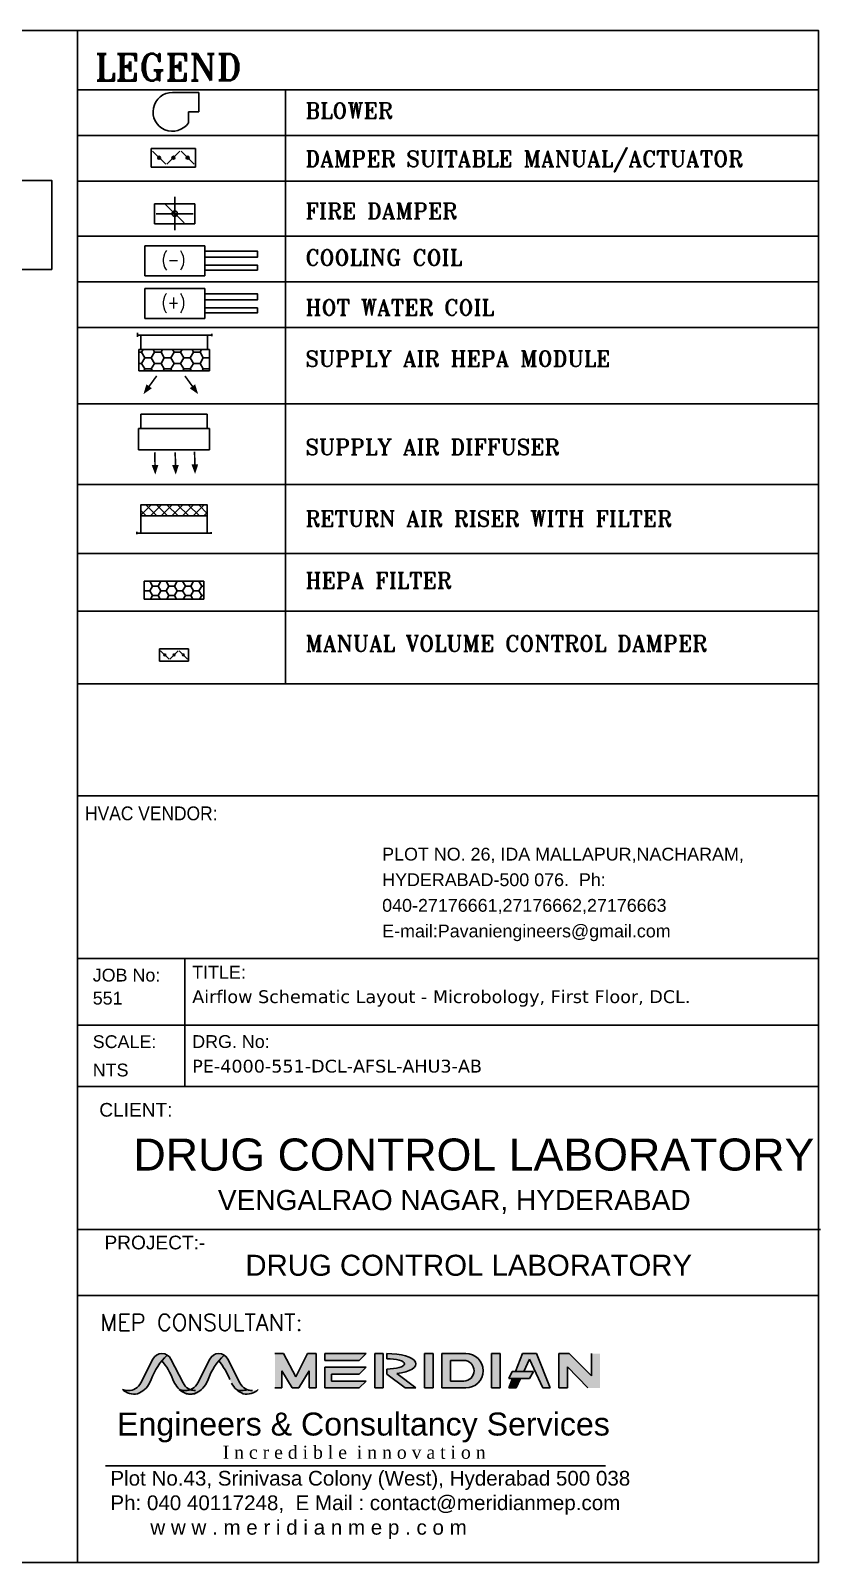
# Model space of a CAD drawing. Header units: inches. Extents: x 571878 to 593737, y 7688 to 75400.
# Drawn here: x 586295 to 593737, y 24116 to 38544 of the extents above; entities that cross this region are included whole.
import ezdxf
from ezdxf.enums import TextEntityAlignment as Align

# ---------------------------------------------------------------- set-up
doc = ezdxf.new("R2010")
doc.units = ezdxf.units.IN
doc.header["$MEASUREMENT"] = 0
doc.linetypes.add('Hidden 2mm', pattern=[3, 2, -0.9999999999999999])
for name, color, linetype in [('5u filter', 7, 'Continuous'), ('A-TEXT', 6, 'Continuous'), ('AHU-N Ducting', 30, 'Continuous'), ('AHU_DIM', 3, 'Continuous'), ('Knexir sheet', 30, 'Continuous'), ('TEXT', 2, 'Continuous'), ('TITLE BLOCK', 7, 'Continuous'), ('TITLE BOX', 4, 'Continuous')]:
    doc.layers.add(name, color=color, linetype=linetype)
doc.layers.add('FURNITURE WALL', color=8, linetype='Continuous', lineweight=5)
doc.styles.add('ARIAL', font='arial.ttf')
doc.styles.add('B', font='arial.ttf')
doc.styles.add('ETNA-A1$0$HELVETICA', font='arial.ttf')
doc.styles.add('ROMANC', font='romanc__.ttf')
doc.styles.add('ROMANS', font='romans.shx')
doc.styles.add('STYLE1', font='romant.shx')
doc.styles.add('WATSON', font='swissbo.ttf')

# ---------------------------------------------------------------- blocks, each defined once
blk = doc.blocks.new('A$C1025324F')
at = {"layer": 'TEXT', "color": 5}
for p, q in [((144.8467767398106, 288.8867226745497), (341.507638469644, 288.8867226745497)), ((341.507638469644, 143.6345461800301), (341.507638469644, 288.8867226745497)), ((264.8376970599638, 143.6345461800301), (341.507638469644, 143.6345461800301)), ((264.8376970599638, 143.6345461800301), (264.8376970599638, 61.77873504157469))]:
    blk.add_line(p, q, dxfattribs=at)
blk.add_arc((144.8467767398106, 143.6345461800301), 145.252176494573, 90, 325.6988415807567, dxfattribs=at)
blk = doc.blocks.new('FIRE DAMPER')
at = {"layer": 'TEXT', "color": 5}
for p, q in [((0, 53.39901452484264), (53.01616286448552, 53.39901452484264)), ((0, -53.399014524839), (0, 53.39901452484264)), ((26.50808143233735, -49.15200000000004), (26.50808143233735, 49.15200000000186)), ((53.01616286448552, -53.399014524839), (53.01616286448552, 53.39901452484264)), ((-17.24185037784627, 0), (70.93731105231562, 0)), ((51.08408143233829, 24.57600000000093), (1.932081432336417, -24.57599999999911)), ((0, -53.399014524839), (53.01616286448552, -53.399014524839))]:
    blk.add_line(p, q, dxfattribs=at)
blk.add_circle((26.50808143233735, 0), 7.198349625615172, dxfattribs=at)
blk = doc.blocks.new('MECS')
at = {"layer": 'AHU-N Ducting'}
for color, points in [(160, [(0.345462358091595, 0.913947654592107, -0.2553419212210911), (0.3469299695275367, 0.9180221909848569, -0.04684726477482096), (0.3558514709097834, 0.9396534548004638, -0.02665404777678198), (0.3709425379042841, 0.9684412151511879, -0.06718534236502045), (0.3986910465664553, 1.007720966242687, -0.0276410954223626), (0.4216461505328652, 1.03240116430959), (0.4251125271081264, 1.036128041808524, 0.1721363590096808), (0.3922114392929643, 1.043173327165846, 0.2473140975326021), (0.3536564142021916, 1.01594545678563), (0.2935211185886146, 0.8974699490096327, -0.01800133279279448), (0.2910557112518291, 0.8930174402103148, -0.031918261243899), (0.2859229091504858, 0.8856027206850285, -0.1070633264032058), (0.2754897990861309, 0.8749494805218774, -0.06872213656596454), (0.2590280355676668, 0.8647893688902286, -0.1100815216467812), (0.2440010256407277, 0.8600728792949894, -0.04816773781381346), (0.2304726332874907, 0.8587665844081585, -0.2553419212174624), (0.230326516268633, 0.8587664334278315, -0.1055217205861292), (0.2156404178539333, 0.8603084642822978, -0.0528738409996799), (0.2014614582010381, 0.8649268093712408, 0.05054860804396056), (0.2143328553537459, 0.8544822695261018, 0.1587901785350539), (0.2634654078109406, 0.8411103645419189, 0.0255725340472573), (0.2718248216987149, 0.8419521516896111, 0.05690113489082405), (0.2912490536865562, 0.8496472221171416, 0.07612807459236401), (0.3195264551571881, 0.8715458329174908, 0.05635508372328416), (0.3374210115983942, 0.8960280130294223)]), (150, [(0.4216461505328652, 1.03240116430959), (0.398691046566455, 1.007720966242687, -0.08871706839118837), (0.452760186799992, 0.9139476545919933), (0.4622022862240557, 0.8960280130289675, 0.09080474006813098), (0.4871791398455798, 0.8636875919039539, 0.09462166198595555), (0.513242155853959, 0.8587665844081585, 0.0976262071875266), (0.5400758078509398, 0.8640563357137125, -0.1798615287096794), (0.5038609745450913, 0.8974699490096327), (0.443725678926171, 1.01594545679643, 0.1368225701357778), (0.4253977472699264, 1.035951648165791, 0.004232813224465166)]), (160, [(0.6290921807286622, 0.9139476545919933, -0.255341921221076), (0.6305597921625576, 0.9180221909848569, -0.04684726481617943), (0.6394812935445771, 0.9396534548004638, -0.02665404768152799), (0.6545723605390776, 0.9684412151511879, -0.06718534234560226), (0.6823208692015896, 1.007720966242687, -0.02764109536567274), (0.7052759731673177, 1.03240116430959), (0.7087423497429199, 1.036128041808524, 0.1721363590409409), (0.6758412619276442, 1.043173327165846, 0.2473140974765825), (0.6372862368373262, 1.01594545678563), (0.5771509412232945, 0.8974699490096327, -0.01800133322274554), (0.5746855338869636, 0.8930174402103148, -0.03191826041983058), (0.5695527317849383, 0.8856027206850285, -0.1070633264490643), (0.5591196217209244, 0.8749494805218774, -0.06872213649300024), (0.5426578582028014, 0.8647893688902286, -0.110081521629642), (0.5276308482757486, 0.8600728792949894, -0.04816773779810114), (0.5141024559226253, 0.8587665844081585, -0.2553419212204389), (0.5139563389037676, 0.8587664334278315, -0.1055217205829201), (0.4992702404886128, 0.8603084642822978, -0.05287384108003613), (0.485091280836173, 0.8649268093712408, 0.05054860803609568), (0.4979626779881984, 0.8544822695261018, 0.1587901785338168), (0.5470952304457342, 0.8411103645419189, 0.0255725340486227), (0.5554546443330537, 0.8419521516896111, 0.05690113471568571), (0.5748788763216908, 0.8496472221171416, 0.07612807450989356), (0.6031562777923227, 0.8715458329174908, 0.05635508364209043), (0.6210508342323919, 0.8960280130294223)]), (150, [(0.7052759731673177, 1.03240116430959), (0.6823208692015896, 1.007720966242687, -0.08282162458353841), (0.7370824588148253, 0.9139773089623304), (0.7458321088591902, 0.8960280130289675, 0.09080474013752964), (0.7708089624803733, 0.8636875919039539, 0.09462166197701735), (0.7968719784890936, 0.8587665844081585, 0.09762620721911174), (0.8237056304853922, 0.8640563357137125, -0.1798615287170682), (0.7874907971795437, 0.8974699490096327), (0.7273555015609645, 1.01594545679643, 0.1368225702392432), (0.709027569900856, 1.035951648167267, 0.004232813225429039)]), (1, [(0.9966707892618842, 0.9577343455131313), (1.048184612289901, 0.8718779738003377), (1.082538771334043, 0.8718779738003377), (1.134052594361719, 0.9577343455131313), (1.134052594361719, 0.8718779738003377), (1.168395143046951, 0.8718779738003377), (1.168395143046951, 1.043590717226039), (1.125466957190838, 1.043590717226039), (1.066891197055725, 0.9277166722202992), (1.005256426433448, 1.043590717226039), (0.9623282405769942, 1.043590717226039), (0.9623282405769942, 0.8718779738003377), (0.9966707892618842, 0.8718779738003377)]), (251, [(1.211323328903404, 1.043590717226039), (1.211323328903404, 1.009248168540807), (1.383036072329105, 1.009248168540807), (1.41737862101445, 1.043590717226039)]), (251, [(1.460306806870221, 0.8718779738003377), (1.503234992727357, 0.8718779738003377), (1.503234992727357, 1.043590717226039), (1.460306806870221, 1.043590717226039)]), (251, [(1.752218470694402, 1.043590717226039), (1.709290284837607, 1.043590717226039), (1.709290284837607, 0.8718779738003377), (1.752218470694402, 0.8718779738003377)]), (251, [(2.087058320374467, 1.043590717226039), (2.044130134518355, 1.043590717226039), (2.044130134518355, 0.8718779738003377), (2.087058320374467, 0.8718779738003377)]), (251, [(2.233014152286387, 1.016396981077605), (2.299053741428679, 0.8718779738003377), (2.336041798341967, 0.8718779738003377), (2.267356700971391, 1.043590717226039), (2.198671603601042, 1.043590717226039), (2.162648417983519, 0.9535327531824578), (2.204287634853358, 0.9535327531824578)]), (251, [(2.421898170054419, 0.9768235581556155), (2.524925816109999, 0.8718779738003377), (2.585025276309011, 0.8718779738003377), (2.585025276309011, 1.043590717226039), (2.542097090452216, 1.043590717226039), (2.542097090452216, 0.9328495085093209), (2.430483807225528, 1.043590717226039), (2.378969984197965, 1.043590717226039), (2.378969984197965, 0.8718779738003377), (2.421898170054419, 0.8718779738003377)]), (251, [(1.211323328903404, 0.97490561985569), (1.211323328903404, 0.8718779738003377), (1.383036072329105, 0.8718779738003377), (1.41737862101445, 0.9062205224854551), (1.245665877588749, 0.9062205224854551), (1.245665877588749, 0.9405630711705726), (1.383036072329105, 0.9405630711705726), (1.41737862101445, 0.97490561985569)]), (251, [(2.233014152286387, 0.919190204497454), (2.253155032547511, 0.9535327531824578), (2.14715778057348, 0.9535327531824578), (2.129986506231262, 0.919190204497454)]), (251, [(2.188594420182085, 0.919190204497454), (2.148911398509313, 0.919190204497454), (2.129986506231262, 0.8718779738003377), (2.166974563144095, 0.871877973800224)]), (160, [(0.5669094598447373, 0.8587665844081585, -0.097626207229683), (0.5400758078509398, 0.8640563357138262, -0.09762620719819257), (0.513242155853959, 0.8587665844081585, -0.09462166198180577), (0.4871791398455798, 0.8636875919039539, 0.08724935658190458), (0.5205071833091779, 0.8428854289500123, 0.2544598487685645), (0.5959206349325541, 0.8649268093712408, -0.1060441435256515)]), (150, [(0.8505392824795308, 0.8587665844081585, -0.09762620721831333), (0.8237056304853922, 0.8640563357137125, -0.09762620723901277), (0.7968719784890936, 0.8587665844081585, -0.09462166196314374), (0.7708089624800323, 0.8636875919039539, 0.08724935651289985), (0.8041370059431756, 0.8428854289500123, 0.254459848768473), (0.8795504575670066, 0.8649268093712408, -0.1060441435228887)])]:
    blk.add_hatch(color=color, dxfattribs=at).paths.add_polyline_path(points)
h = blk.add_hatch(color=251, dxfattribs=at)
edge = h.paths.add_edge_path()
edge.add_ellipse((1.520406267069575, 0.9920768941982487), major_axis=(-0.1459558319118256, 0), ratio=0.3529411764705883, start_angle=110.1798157566864, end_angle=270)
edge.add_line((1.520406267069575, 1.043590717226039), (1.520406267069575, 1.017833805712144))
edge.add_ellipse((1.520406267069575, 0.9920768941982487), major_axis=(-0.08835335102875315, 0), ratio=0.2915216142222994, start_angle=90, end_angle=270, ccw=False)
edge.add_line((1.520406267069575, 0.9663199826844675), (1.520406267069575, 0.9405630711705726))
edge.add_line((1.520406267069575, 0.9405630711705726), (1.612352675501711, 0.871877973800224))
edge.add_line((1.612352675501711, 0.8718779738003377), (1.666362098981267, 0.8718779738003377))
edge.add_line((1.666362098981608, 0.8718779738003377), (1.5707562948337, 0.943725267458035))
h = blk.add_hatch(color=251, dxfattribs=at)
h.paths.add_polyline_path([(1.795146656550855, 0.8718779738003377), (1.915345576948994, 0.8718779738003377, 1.000000000016552), (1.915345576948994, 1.043590717226039), (1.795146656550855, 1.043590717226039)])
h.paths.add_polyline_path([(1.838074842406968, 1.009248168540807), (1.90498224647115, 1.009248168540807, -0.9999999999691028), (1.90498224647115, 0.9062205224854551), (1.838074842406968, 0.9062205224854551)], flags=16)
at = {"layer": 'AHU-N Ducting', "color": 160}
for p, q in [((0.2935211185886146, 0.897469949009519, -0.005981291747728499), (0.3536564142075349, 1.01594545679643, -0.005981291747728499)), ((0.5771509412232945, 0.897469949009519, -0.005981291747728499), (0.6372862368430106, 1.01594545679643, -0.005981291747728499)), ((0.3374210115983942, 0.8960280130294223, -0.005981291747728499), (0.345462358091936, 0.9139476545919933, -0.005981291747728499)), ((0.6210508342323919, 0.8960280130294223, -0.005981291747728499), (0.6290921807262748, 0.9139476545919933, -0.005981291747728499))]:
    blk.add_line(p, q, dxfattribs=at)
at = {"layer": 'AHU-N Ducting', "color": 150}
for p, q in [((0.5038609745450913, 0.897469949009519, -0.005981291747728499), (0.443725678926171, 1.01594545679643, -0.005981291747728499)), ((0.7874907971795437, 0.897469949009519, -0.005981291747728499), (0.7273555015609645, 1.01594545679643, -0.005981291747728499)), ((0.4622022862240556, 0.8960280130294223, -0.005981291747728499), (0.452760186799992, 0.9139476545919933, -0.005981291747728499))]:
    blk.add_line(p, q, dxfattribs=at)
at = {"layer": 'AHU-N Ducting', "color": 1}
for p, q in [((0.9623282405769942, 1.043590717225925, -0.005981291747728499), (1.005256426433448, 1.043590717225925, -0.005981291747728499)), ((1.005256426433448, 1.043590717225925, -0.005981291747728499), (1.066891197055725, 0.9277166722201855, -0.005981291747728499)), ((1.125466957190838, 1.043590717225925, -0.005981291747728499), (1.066891197055725, 0.9277166722201855, -0.005981291747728499)), ((1.168395143046951, 1.043590717225925, -0.005981291747728499), (1.125466957190838, 1.043590717225925, -0.005981291747728499)), ((1.127751998733743, 1.043590717225925, -0.005981291747728499), (1.162094547418292, 1.043590717225925, -0.005981291747728499)), ((1.168395143046951, 0.8718779738003377, -0.005981291747728499), (1.168395143046951, 1.043590717225925, -0.005981291747728499)), ((0.9966707892618842, 0.9577343455131313, -0.005981291747728499), (1.048184612289901, 0.8718779738003377, -0.005981291747728499)), ((0.9966707892618842, 0.8718779738003377, -0.005981291747728499), (0.9966707892618842, 0.9577343455131313, -0.005981291747728499)), ((0.9966707892618842, 0.8718779738003377, -0.005981291747728499), (0.9966707892618842, 0.9577343455131313, -0.005981291747728499)), ((1.134052594361719, 0.9577343455131313, -0.005981291747728499), (1.082538771334043, 0.8718779738003377, -0.005981291747728499)), ((1.134052594361719, 0.8718779738003377, -0.005981291747728499), (1.134052594361719, 0.9577343455131313, -0.005981291747728499)), ((1.134052594361719, 0.8718779738003377, -0.005981291747728499), (1.134052594361719, 0.9577343455131313, -0.005981291747728499)), ((0.9966707892618842, 0.8718779738003377, -0.005981291747728499), (0.9623282405769942, 0.8718779738003377, -0.005981291747728499)), ((1.048184612289901, 0.8718779738003377, -0.005981291747728499), (1.082538771334043, 0.8718779738003377, -0.005981291747728499)), ((1.134052594361719, 0.8718779738003377, -0.005981291747728499), (1.168395143046951, 0.8718779738003377, -0.005981291747728499))]:
    blk.add_line(p, q, dxfattribs=at)
at = {"layer": 'AHU-N Ducting', "color": 251}
for p, q in [((1.211323328903404, 1.043590717225925, -0.005981291747728499), (1.41737862101445, 1.043590717225925, -0.005981291747728499)), ((1.211323328903404, 1.009248168540807, -0.005981291747728499), (1.211323328903404, 1.043590717225925, -0.005981291747728499)), ((1.211323328903404, 1.009248168540807, -0.005981291747728499), (1.383036072329105, 1.009248168540807, -0.005981291747728499)), ((1.383036072329105, 1.009248168540807, -0.005981291747728499), (1.41737862101445, 1.043590717225925, -0.005981291747728499)), ((1.460306806870221, 1.043590717225925, -0.005981291747728499), (1.503234992727357, 1.043590717225925, -0.005981291747728499)), ((1.460306806870221, 1.043590717225925, -0.005981291747728499), (1.460306806870221, 0.8718779738003377, -0.005981291747728499)), ((1.503234992727357, 1.043590717225925, -0.005981291747728499), (1.503234992727357, 0.8718779738003377, -0.005981291747728499)), ((1.520406267069575, 1.043590717225925, -0.005981291747728499), (1.520406267069575, 1.017833805712144, -0.005981291747728499)), ((1.709290284837607, 1.043590717225925, -0.005981291747728499), (1.752218470694402, 1.043590717225925, -0.005981291747728499)), ((1.709290284837607, 0.8718779738003377, -0.005981291747728499), (1.709290284837607, 1.043590717225925, -0.005981291747728499)), ((1.752218470694402, 1.043590717225925, -0.005981291747728499), (1.752218470694402, 0.8718779738003377, -0.005981291747728499)), ((1.795146656550855, 1.043590717225925, -0.005981291747728499), (1.915345576948994, 1.043590717225925, -0.005981291747728499)), ((1.795146656550855, 1.043590717225925, -0.005981291747728499), (1.795146656550855, 0.8718779738003377, -0.005981291747728499)), ((1.838074842406968, 1.009248168540807, -0.005981291747728499), (1.90498224647115, 1.009248168540807, -0.005981291747728499)), ((1.838074842406968, 1.009248168540807, -0.005981291747728499), (1.838074842406968, 0.9062205224854551, -0.005981291747728499)), ((2.044130134518355, 1.043590717225925, -0.005981291747728499), (2.087058320374467, 1.043590717225925, -0.005981291747728499)), ((2.044130134518355, 0.8718779738003377, -0.005981291747728499), (2.044130134518355, 1.043590717225925, -0.005981291747728499)), ((2.087058320374467, 1.043590717225925, -0.005981291747728499), (2.087058320374467, 0.8718779738003377, -0.005981291747728499)), ((2.162648417983519, 0.9535327531824578, -0.005981291747728499), (2.198671603601042, 1.043590717225925, -0.005981291747728499)), ((2.198671603601042, 1.043590717225925, -0.005981291747728499), (2.267356700971391, 1.043590717225925, -0.005981291747728499)), ((2.204287634853358, 0.9535327531824578, -0.005981291747728499), (2.233014152286387, 1.016396981077492, -0.005981291747728499)), ((2.299053741428679, 0.8718779738003377, -0.005981291747728499), (2.233014152286387, 1.016396981077492, -0.005981291747728499)), ((2.336041798341967, 0.8718779738003377, -0.005981291747728499), (2.267356700971391, 1.043590717225925, -0.005981291747728499)), ((2.378969984197965, 1.043590717225925, -0.005981291747728499), (2.430483807225528, 1.043590717225925, -0.005981291747728499)), ((2.378969984197965, 0.8718779738003377, -0.005981291747728499), (2.378969984197965, 1.043590717225925, -0.005981291747728499)), ((2.430483807225528, 1.043590717225925, -0.005981291747728499), (2.542097090452216, 0.9328495085092072, -0.005981291747728499)), ((2.542097090452216, 0.9328495085092072, -0.005981291747728499), (2.542097090452216, 1.043590717225925, -0.005981291747728499)), ((1.211323328903404, 0.97490561985569, -0.005981291747728499), (1.41737862101445, 0.97490561985569, -0.005981291747728499)), ((1.211323328903404, 0.8718779738003377, -0.005981291747728499), (1.211323328903404, 0.97490561985569, -0.005981291747728499)), ((1.245665877588749, 0.9405630711705726, -0.005981291747728499), (1.383036072329105, 0.9405630711705726, -0.005981291747728499)), ((1.245665877588749, 0.9062205224854551, -0.005981291747728499), (1.245665877588749, 0.9405630711705726, -0.005981291747728499)), ((1.383036072329105, 0.9405630711705726, -0.005981291747728499), (1.41737862101445, 0.97490561985569, -0.005981291747728499)), ((1.520406267069575, 0.9405630711705726, -0.005981291747728499), (1.520406267069575, 0.9663199826844675, -0.005981291747728499)), ((1.520406267069575, 0.9405630711705726, -0.005981291747728499), (1.612352675501711, 0.8718779738003377, -0.005981291747728499)), ((1.5707562948337, 0.9437252674579213, -0.005981291747728499), (1.666362098981608, 0.8718779738003377, -0.005981291747728499)), ((2.129986506231262, 0.9191902044973403, -0.005981291747728499), (2.14715778057348, 0.9535327531824578, -0.005981291747728499)), ((2.233014152286387, 0.9191902044973403, -0.005981291747728499), (2.129986506231262, 0.9191902044973403, -0.005981291747728499)), ((2.129986506231262, 0.8718779738003377, -0.005981291747728499), (2.148911398509313, 0.9191902044973403, -0.005981291747728499)), ((2.253155032547511, 0.9535327531824578, -0.005981291747728499), (2.14715778057348, 0.9535327531824578, -0.005981291747728499)), ((2.166974563144095, 0.8718779738003377, -0.005981291747728499), (2.188594420182085, 0.9191902044973403, -0.005981291747728499)), ((2.253155032547511, 0.9535327531824578, -0.005981291747728499), (2.233014152286387, 0.9191902044973403, -0.005981291747728499)), ((2.524925816109999, 0.8718779738003377, -0.005981291747728499), (2.421898170054419, 0.9768235581556155, -0.005981291747728499)), ((2.421898170054419, 0.8718779738003377, -0.005981291747728499), (2.421898170054419, 0.9768235581556155, -0.005981291747728499)), ((1.211323328903404, 0.8718779738003377, -0.005981291747728499), (1.383036072329105, 0.8718779738003377, -0.005981291747728499)), ((1.245665877588749, 0.9062205224854551, -0.005981291747728499), (1.41737862101445, 0.9062205224854551, -0.005981291747728499)), ((1.383036072329105, 0.8718779738003377, -0.005981291747728499), (1.41737862101445, 0.9062205224854551, -0.005981291747728499)), ((1.460306806870221, 0.8718779738003377, -0.005981291747728499), (1.503234992727357, 0.8718779738003377, -0.005981291747728499)), ((1.612352675501711, 0.8718779738003377, -0.005981291747728499), (1.666362098981608, 0.8718779738003377, -0.005981291747728499)), ((1.709290284837607, 0.8718779738003377, -0.005981291747728499), (1.752218470694402, 0.8718779738003377, -0.005981291747728499)), ((1.795146656550855, 0.8718779738003377, -0.005981291747728499), (1.915345576948994, 0.8718779738003377, -0.005981291747728499)), ((1.838074842406968, 0.9062205224854551, -0.005981291747728499), (1.90498224647115, 0.9062205224854551, -0.005981291747728499)), ((2.044130134518355, 0.8718779738003377, -0.005981291747728499), (2.087058320374467, 0.8718779738003377, -0.005981291747728499)), ((2.166974563144095, 0.8718779738003377, -0.005981291747728499), (2.129986506231262, 0.8718779738003377, -0.005981291747728499)), ((2.299053741428679, 0.8718779738003377, -0.005981291747728499), (2.336041798341967, 0.8718779738003377, -0.005981291747728499)), ((2.378969984197965, 0.8718779738003377, -0.005981291747728499), (2.421898170054419, 0.8718779738003377, -0.005981291747728499))]:
    blk.add_line(p, q, dxfattribs=at)
at = {"layer": 'AHU-N Ducting', "color": 251, "ltscale": 0.85}
blk.add_line((0.1165964656020151, 0.4833313661174543, -0.006142948281450891), (2.611860146540153, 0.4833313661174543, -0.006142948281450891), dxfattribs=at)
at = {"layer": 'AHU-N Ducting', "color": 160}
for centre, radius, start, end in [((0.633218202999501, 0.8126021605395408, -0.005981291747728499), 0.3050808670553863, 132.9373247437187, 160.5981108453346), ((0.398691046566455, 0.993086969159549, -0.005981291747728499), 0.05050374806637566, 90, 153.0887549731677), ((0.398691046566455, 0.993086969159549, -0.005981291747728499), 0.05050374806637566, 26.91124502665897, 90), ((0.9168480256339535, 0.8126021605395408, -0.005981291747728499), 0.3050808670553863, 132.9373247436885, 160.5981108453417), ((0.6823208692015896, 0.993086969159549, -0.005981291747728499), 0.05050374806637566, 90, 153.0887549740912), ((0.6823208692015896, 0.993086969159549, -0.005981291747728499), 0.05050374806637566, 26.91124502677396, 90), ((0.2594210895556444, 0.9232003957970392, -0.005981291747728499), 0.0821895963101163, 225.1547600332335, 282.2607170516237), ((0.230326516268633, 0.9294716807206669, -0.005981291747728499), 0.07070524729292592, 245.9053689520779, 270.1184055559716), ((0.2304726332863538, 0.9294718317009938, -0.005981291747728499), 0.07070524729292592, 270, 333.0887549734891), ((0.2338908136322289, 0.9529196304339393, -0.005981291747728499), 0.1181319517389973, 291.3377566141106, 331.210451532663), ((0.5629949087342538, 0.9480560785989383, -0.005981291747728499), 0.1134287104721068, 207.3022954123795, 248.001861773669), ((0.5430509121903242, 0.9232003957970392, -0.005981291747728499), 0.0821895963101163, 225.1547600329531, 282.2607170509705), ((0.5139563389037676, 0.9294716807206669, -0.005981291747728499), 0.07070524729292592, 245.9053689516663, 270.1184055552346), ((0.5141024559208063, 0.9294718317009938, -0.005981291747728499), 0.07070524729292592, 270, 333.0887549734891), ((0.5379610035787437, 0.9232003957970392, -0.005981291747728499), 0.0821895963101163, 257.8079966377896, 314.8452399662061), ((0.5667633428298586, 0.9294716807206669, -0.005981291747728499), 0.07070524729292592, 245.9053689520779, 270.1184055559716), ((0.5175206362670224, 0.9529196304339393, -0.005981291747728499), 0.1181319517389973, 291.3377566141106, 331.2104515326365)]:
    blk.add_arc(centre, radius, start, end, dxfattribs=at)
at = {"layer": 'AHU-N Ducting', "color": 150}
for centre, radius, start, end in [((0.1635572143097761, 0.8096695508158973, -0.005981291747728499), 0.3074284993693646, 19.82781570482791, 40.10717689340407), ((0.4286273219703389, 0.7966558661214549, -0.005981291747728499), 0.3300134730521057, 20.82439840783159, 39.75939779118104), ((0.5130960388361245, 0.9294716807206669, -0.005981291747728499), 0.07070524729292592, 248.4970917656522, 270.1184055559716), ((0.5669094598476931, 0.9294718317009938, -0.005981291747728499), 0.07070524729292592, 206.9112450267168, 270), ((0.5669094598476931, 0.9294718317009938, -0.005981291747728499), 0.07070524729292592, 206.9112450267168, 270), ((0.513242155853959, 0.9294718317009938, -0.005981291747728499), 0.07070524729292592, 270, 292.3036001438938), ((0.8466247313685926, 0.9480560785989383, -0.005981291747728499), 0.1134287104721068, 207.3022954123795, 248.001861773669), ((0.7967258614712591, 0.9294716807206669, -0.005981291747728499), 0.07070524729292592, 248.4970917649847, 270.1184055553267), ((0.850539282482373, 0.9294718317009938, -0.005981291747728499), 0.07070524729292592, 206.9112450265108, 270), ((0.850539282482373, 0.9294718317009938, -0.005981291747728499), 0.07070524729292592, 206.9112450265108, 270), ((0.7968719784879568, 0.9294718317009938, -0.005981291747728499), 0.07070524729292592, 270, 292.3036001446805), ((0.8215908262128551, 0.9232003957970392, -0.005981291747728499), 0.0821895963101163, 257.739282949107, 314.8452399670468), ((0.8503931654646522, 0.9294716807206669, -0.005981291747728499), 0.07070524729292592, 245.9053689520779, 270.1184055558795)]:
    blk.add_arc(centre, radius, start, end, dxfattribs=at)
at = {"layer": 'AHU-N Ducting', "color": 251}
for centre, radius in [((1.90498224647115, 0.9577343455131313, -0.005981291747728499), 0.05151382302770316), ((1.915345576948994, 0.9577343455131313, -0.005981291747728499), 0.08585637171283861)]:
    blk.add_arc(centre, radius, 270, 90, dxfattribs=at)
for major_axis, ratio, start_param in [((-0.1459558319118256, 0), 0.3529411764705883, 1.923000554194905), ((-0.08835335102875315, 0), 0.2915216142222994, 1.570796326794897)]:
    blk.add_ellipse((1.520406267069575, 0.9920768941982487, -0.005981291747728499), major_axis=major_axis, ratio=ratio, start_param=start_param, end_param=4.71238898038469, dxfattribs=at)
at = {"layer": 'AHU-N Ducting', "color": 251, "attachment_point": 1, "style": 'ARIAL'}
for s, insert, char_height, width in [('{\\C1;Engineers & Consultancy Services \\P}', (0.1749155116136762, 0.7493232539108021, -0.01458950216844587), 0.11475, 24.25437425909253), ('{\\C252;Plot No.43, Srinivasa Colony (West), Hyderabad 500 038\\PPh: 040 40117248,  E Mail : contact@meridianmep.com\\P       w w w . m e r i d i a n m e p . c o m \\P}', (0.14136276644183, 0.4583226879356062, -0.006142948281450891), 0.07344, 2.63264250269352)]:
    blk.add_mtext(s, dxfattribs=dict(at, insert=insert, char_height=char_height, width=width))
at = {"layer": 'AHU-N Ducting', "color": 251, "ltscale": 0.85, "insert": (1.357806856626894, 0.5507002547054753, -0.005528653453305802), "char_height": 0.0651762882177883, "attachment_point": 5, "line_spacing_factor": 0.6, "style": 'ARIAL'}
blk.add_mtext('{\\FBatang|c0;\\C5;I n c r e d i b l e  i n n o v a t i o n\\P}', dxfattribs=at)
at = {"layer": 'TEXT', "color": 7, "linetype": 'Continuous', "style": 'ROMANS'}
blk.add_text('MEP CONSULTANT:', height=0.08232005004302309, dxfattribs=at).set_placement((0.0915894716308685, 1.157683745983263, 0.08685369350179188))
blk = doc.blocks.new('G$CD6BBFA89')
at = {"layer": 'FURNITURE WALL', "linetype": 'Hidden 2mm', "xscale": 4662.089811597596, "yscale": 4662.089811597596, "zscale": 4662.089811597596}
blk.add_blockref('MECS', (-500.0999552248977, -545.8787550327834), dxfattribs=at)

msp = doc.modelspace()

# ---------------------------------------------------------------- hatches: boundary and pattern name
at = {"lineweight": -2}
h = msp.add_hatch(dxfattribs=at)
h.set_pattern_fill('HONEY', color=3, scale=490.0552696448643, style=0)
h.set_pattern_definition([(0, (520294.6398058876, 5648.522189540119), (91.88536305841207, 53.05003886453764), [61.25690870560806, -122.5138174112161]), (119.9999999999999, (520294.6398058876, 5648.522189540119), (-91.88536285764744, 53.05003921227217), [61.25690870560687, -122.5138174112137]), (59.99999999999999, (520294.6398058876, 5648.522189540119), (2.007646387e-07, 106.1000780768097), [-122.513817411216, 61.25690870560801])])
h.paths.add_polyline_path([(587313.5784454097, 35540.44636789805), (587313.5784454097, 35339.00583288577), (587646.9979283531, 35339.00583288577), (587980.4174112972, 35339.00583288577), (587980.4174112972, 35540.44636789805), (587646.9979283531, 35540.44636789805)])
h = msp.add_hatch(dxfattribs=at)
h.set_pattern_fill('ANSI37', color=1, scale=567.0639548747713, angle=90, style=0)
h.set_pattern_definition([(135, (609558.5675791063, -152301.6933649365), (-50.12184598230164, -50.12184598230167), []), (225, (609558.5675791063, -152301.6933649365), (50.12184598230164, -50.12184598230167), [])])
h.paths.add_polyline_path([(587960.3708775297, 33971.90302624271), (587960.3708775297, 34076.37356821258), (587333.6249791771, 34076.37356821258), (587333.6249791771, 33971.90302624271)])
h = msp.add_hatch(dxfattribs=at)
h.set_pattern_fill('HONEY', color=3, scale=411.5303992800002, style=0)
h.set_pattern_definition([(0, (433352.1261412548, 121029.8696844568), (77.16194986500004, 44.54947233107774), [51.44129991000003, -102.8825998200001]), (120, (433352.1261412548, 121029.8696844568), (-77.16194969640527, 44.54947262309241), [51.44129990999987, -102.8825998199997]), (59.99999999999999, (433352.1261412548, 121029.8696844568), (1.685947623902358e-07, 89.09894495417015), [-102.8825998200001, 51.44129991000003])])
h.paths.add_polyline_path([(587926.7652667378, 33188.26497926778), (587926.7652667378, 33357.42733490336), (587366.7784185482, 33357.42733490336), (587366.7784185482, 33188.26497926778)])
h.paths.add_polyline_path([(587562.1261412548, 33200.86968445685), (587562.1261412548, 33342.36968445685)], flags=16)
h.paths.add_polyline_path([(587555.5759574145, 33223.47084170938), (587555.5759574145, 33223.47084170938), (587557.8684013394, 33318.37994475118), (587555.5759574145, 33318.37994475118)], flags=24)

# ---------------------------------------------------------------- linework, layer by layer
at = {"color": 7, "lineweight": -2}
for p, q in [((586735.9116180786, 24115.65938073657), (586735.706496753, 38543.74715555488)), ((586735.706496753, 38543.74715555488), (593718.3683424486, 38543.74715555488)), ((586735.7105332885, 37985.79438367413), (593718.3683424486, 37985.79438367413)), ((586735.7105332885, 37985.7929675738), (593718.3683424486, 37985.7929675738)), ((586735.7141574677, 37985.7929675738), (593718.3683424486, 37985.7929675738)), ((586735.7194199514, 37555.7419821145), (593718.3683424486, 37555.7419821145)), ((586735.7246824352, 37125.69099665509), (593718.3736049325, 37125.69099665509)), ((586735.7299449189, 37125.69099665509), (593718.3788674161, 37125.69099665509)), ((586735.7352074026, 36608.65281136613), (593718.3841298999, 36608.65281136613)), ((587370.0546302602, 36233.88931513115), (587937.1185851359, 36233.88931513115)), ((586735.7404698865, 36178.60182590672), (593718.3893923836, 36178.60182590672)), ((587370.0546302602, 35831.46259656025), (587937.1185851359, 35831.46259656025)), ((586735.7457323701, 35748.55084044731), (593718.3946548675, 35748.55084044731)), ((586735.752059306, 35748.55084044731), (593718.4009818032, 35748.55084044731)), ((586735.7404698865, 35027.15586404389), (593718.3893923836, 35027.15586404389)), ((586735.7783717248, 34267.49695692048), (593718.4272942219, 34267.49695692048)), ((586735.7836342084, 33620.12880195325), (593718.4325567057, 33620.12880195325)), ((586735.8008228911, 33075.02853527147), (593718.4497453882, 33075.02853527147))]:
    msp.add_line(p, q, dxfattribs=at)
for p, q in [((588696.4173496425, 32391.45269875106), (588696.4173496426, 37985.79438367413)), ((586735.8215498886, 28598.15000215833), (593720.4375707303, 28598.15000215833)), ((586735.8390242235, 27250.87324780127), (593736.9831102822, 27250.87324780127))]:
    msp.add_line(p, q)
at = {"lineweight": -2}
for p, q in [((587370.0546302602, 36233.88931513115), (587370.0546302602, 36517.42129256891)), ((587370.0546302602, 36517.42129256891), (587937.1185851359, 36517.42129256891)), ((587937.1185851359, 36517.42129256891), (587937.1185851359, 36233.88931513115)), ((587370.0546302602, 35831.46259656025), (587370.0546302602, 36114.994573998)), ((587370.0546302602, 36114.994573998), (587937.1185851359, 36114.994573998)), ((587937.1185851359, 36114.994573998), (587937.1185851359, 35831.46259656025))]:
    msp.add_line(p, q, dxfattribs=at)
at = {"color": 3, "lineweight": -2}
for p, q in [((587303.7545115233, 35695.76919793044), (587303.7545115233, 35659.79150590257)), ((587303.7545115233, 35676.16791300164), (588003.418703873, 35676.16791300164)), ((587334.2342594648, 35540.44636789805), (587334.2342594648, 35676.16791300164)), ((587960.5279863967, 35540.44636789805), (587960.5279863967, 35676.16791300164)), ((588003.418703873, 35687.07616640101), (588003.418703873, 35665.25965960204)), ((587313.5784454097, 35540.44636789805), (587313.5784454097, 35339.00583288568)), ((587980.4174112972, 35540.44636789805), (587313.5784454097, 35540.44636789805)), ((587980.4174112972, 35540.44636789805), (587980.4174112972, 35339.00583288568)), ((587313.5784454097, 35339.00583288568), (587980.4174112972, 35339.00583288568)), ((587333.8510648875, 34795.64681952502), (587333.8510648875, 34931.36836462864)), ((587333.8510648875, 34931.36836462864), (587960.1447918195, 34931.36836462864)), ((587960.1447918195, 34795.64681952502), (587960.1447918195, 34931.36836462864)), ((587313.1952508326, 34795.64681952502), (587313.1952508326, 34594.20628451262)), ((587313.1952508326, 34795.64681952502), (587980.0342167199, 34795.64681952502)), ((587980.0342167199, 34795.64681952502), (587980.0342167199, 34594.20628451262)), ((587313.1952508326, 34594.20628451262), (587980.0342167199, 34594.20628451262)), ((587366.7784185482, 33357.42733490336), (587366.7784185482, 33188.26497926775)), ((587926.7652667378, 33357.42733490336), (587366.7784185482, 33357.42733490336)), ((587926.7652667378, 33357.42733490336), (587926.7652667378, 33188.26497926775)), ((587366.7784185482, 33188.26497926775), (587926.7652667378, 33188.26497926775))]:
    msp.add_line(p, q, dxfattribs=at)
at = {"color": 1, "lineweight": -2}
for p, q in [((587333.6249791771, 34035.80876486385), (587333.6249791771, 33971.90302624271)), ((587333.6249791771, 34035.80876486385), (587333.6249791771, 33811.3684479474)), ((587959.9187061087, 34035.80876486385), (587959.9187061087, 33811.3684479474)), ((587296.7266627668, 33800.46019454752), (587296.7266627668, 33822.27670134741)), ((587296.7266627668, 33811.3684479474), (587996.8170225191, 33811.3684479474)), ((587996.8170225191, 33804.44257277282), (587996.8170225191, 33818.29432312198))]:
    msp.add_line(p, q, dxfattribs=at)
at = {"color": 7, "lineweight": 0}
msp.add_line((593720.4349865351, 28598.14737284728), (586735.8215499566, 28598.14737284726), dxfattribs=at)
at = {"color": 7, "ltscale": 4}
msp.add_line((586735.8517776208, 26628.43008087021), (593720.4349864671, 26628.43008087021), dxfattribs=at)
at = {"color": 7, "lineweight": -2}
msp.add_lwpolyline([(593720.4349864671, 24115.65938073657), (571878.078188318, 24115.65938073657), (571878.078188318, 38543.74715555488), (593720.4349864671, 38543.74715555488)], close=True, dxfattribs=at)
at = {"color": 3, "lineweight": -2}
for points, const_width in [([(587412.0484533247, 35193.43551915922), (587483.0166311153, 35291.08255612102)], 15.1217054633517), ([(587820.1520586014, 35193.43551915922), (587749.1838808107, 35291.08255612102)], 15.1217054633517), ([(587467.7155076216, 34452.31055101144), (587464.8188484381, 34572.98795341927)], 15.12170546335169), ([(587660.631327923, 34452.31055101144), (587657.7346687394, 34572.98795341927)], 15.12170546335169), ([(587842.9428179058, 34457.94831228312), (587840.0461587223, 34578.62571469092)], 15.12170546335169)]:
    msp.add_lwpolyline(points, dxfattribs=dict(at, const_width=const_width))
at = {"color": 1, "lineweight": -2}
msp.add_lwpolyline([(587333.6249791771, 33971.90302624271), (587333.6249791771, 34076.37356821258), (587960.3708775298, 34076.37356821258), (587960.3708775298, 33971.90302624271)], close=True, dxfattribs=at)
at = {"color": 3, "lineweight": -2}
for points in [[(587386.5644544075, 35211.95684886049), (587437.5324522412, 35174.91418945752), (587358.5491760445, 35119.82441530007)], [(587845.6360575185, 35211.95684886049), (587794.6680596852, 35174.91418945752), (587873.6513358817, 35119.82441530007)], [(587499.2099890511, 34453.06652335639), (587436.2210261921, 34451.55457866652), (587469.8991507367, 34361.33803327361)], [(587692.1258093524, 34453.06652335639), (587629.1368464935, 34451.55457866652), (587662.8149710381, 34361.33803327361)], [(587874.4372993354, 34458.70428462804), (587811.4483364763, 34457.19233993819), (587845.1264610209, 34366.97579454529)]]:
    msp.add_solid(points, dxfattribs=at)
at = {"layer": '5u filter', "color": 4, "linetype": 'Continuous', "ltscale": 0.5}
for p, q in [((587849.2580310393, 37434.26510452322), (587432.0140566558, 37434.26510452322)), ((587432.0140566558, 37259.12061435007), (587432.0140566558, 37434.26510452322)), ((587568.0440018745, 37284.76993109201), (587444.1981451863, 37408.61578778041)), ((587702.5589721915, 37408.61578778041), (587578.7131155031, 37284.76993109201)), ((587713.2280858208, 37408.61578778041), (587837.073942509, 37284.76993109201)), ((587849.2580310393, 37259.12061435007), (587849.2580310393, 37434.26510452322)), ((587432.0140566558, 37259.12061435007), (587849.2580310393, 37259.12061435007))]:
    msp.add_line(p, q, dxfattribs=at)
at = {"layer": '5u filter', "color": 6, "linetype": 'Continuous', "ltscale": 0.5}
for p, q in [((587782.4781515354, 32719.84931730581), (587511.0655337506, 32719.84931730581)), ((587511.0655337506, 32605.91975214271), (587511.0655337506, 32719.84931730581)), ((587599.551517481, 32622.60435067178), (587518.9911493771, 32703.16471877604)), ((587687.0520266949, 32703.16471877604), (587606.4916585907, 32622.60435067178)), ((587646.7718426429, 32654.05823714353), (587646.7718426429, 32671.71083230432)), ((587693.9921678049, 32703.16471877604), (587774.5525359092, 32622.60435067178)), ((587782.4781515354, 32605.91975214271), (587782.4781515354, 32719.84931730581)), ((587511.0655337506, 32605.91975214271), (587782.4781515354, 32605.91975214271))]:
    msp.add_line(p, q, dxfattribs=at)
at = {"layer": '5u filter', "color": 4, "linetype": 'Continuous', "ltscale": 0.5}
for centre in [(587506.1210735304, 37346.69285943627), (587640.6360438473, 37346.69285943627), (587775.1510141648, 37346.69285943627)]:
    msp.add_circle(centre, 13.56871140183341, dxfattribs=at)
at = {"layer": '5u filter', "color": 6, "linetype": 'Continuous', "ltscale": 0.5}
for centre in [(587559.271333429, 32662.88453472391), (587646.7718426429, 32662.88453472391), (587734.272351857, 32662.88453472391)]:
    msp.add_circle(centre, 8.826297580397778, dxfattribs=at)
at = {"layer": 'AHU_DIM', "color": 7, "lineweight": -2}
for p, q in [((586735.8008228911, 33075.02853527147), (593718.3147601552, 33075.02853527147)), ((586735.8008228911, 32391.45269875106), (593718.3147601552, 32391.45269875106))]:
    msp.add_line(p, q, dxfattribs=at)
at = {"layer": 'TEXT', "color": 3, "lineweight": -2, "ltscale": 0.5}
for points in [[(587937.1185851359, 36466.0434627815), (588433.2458111383, 36466.0434627815), (588433.2458111383, 36411.02215956338), (587937.1185851359, 36411.02215956338)], [(587937.1185851359, 36334.95260036111), (588431.9156934359, 36334.95260036111), (588431.9156934359, 36287.91988397043), (587937.1185851359, 36287.91988397043)], [(587937.1185851359, 36063.61674421059), (588433.2458111383, 36063.61674421059), (588433.2458111383, 36008.59544099247), (587937.1185851359, 36008.59544099247)], [(587937.1185851359, 35932.52588179021), (588431.9156934359, 35932.52588179021), (588431.9156934359, 35885.49316539953), (587937.1185851359, 35885.49316539953)]]:
    msp.add_lwpolyline(points, close=True, dxfattribs=at)
at = {"layer": 'TITLE BLOCK', "color": 7, "extrusion": (0.001916517756436474, -3.979552025345387e-16, 0.9999981634781582)}
for p, q in [((586740.1168283488, 31334.89212355106), (593720.4594378022, 31334.89212355108, -11.9433248830983)), ((586735.8215498886, 29804.19346453699), (586735.8215498886, 28598.15700600957)), ((586735.8215498886, 29804.1887189227, 0.00823199256313162), (593720.4349864671, 29804.18871892271, -11.94327802160409)), ((587748.8855801128, 29804.1887189227, -1.941558768059044), (587748.8855801128, 28598.15226039528, -1.941558768059406)), ((586735.8215498886, 29177.04976048818), (593720.4349864671, 29177.0497604882, -11.94327802160436))]:
    msp.add_line(p, q, dxfattribs=at)
at = {"layer": 'TITLE BLOCK', "color": 7}
msp.add_lwpolyline([(586735.8215498886, 31334.89212355106), (593720.4349864671, 31334.89212355108), (593720.4349864671, 28598.14737284728), (586735.8215498886, 28598.14737284726)], close=True, dxfattribs=at)
at = {"layer": 'TITLE BOX'}
msp.add_lwpolyline([(585192.4156042138, 37132.12459595095), (586494.1272007814, 37132.12459595095), (586494.1272007814, 36294.11283850402), (585192.4156042138, 36294.11283850402)], close=True, dxfattribs=at)

# ---------------------------------------------------------------- block references
at = {"lineweight": -2, "xscale": 1.260142121998433, "yscale": 1.260142121998433, "zscale": 1.260142121998433}
msp.add_blockref('A$C1025324F', (587449.2592758249, 37597.56463507607), dxfattribs=at)
at = {"color": 7, "lineweight": -2, "xscale": 3.556401099706309, "yscale": 3.556401099706309, "zscale": 3.556401099706309, "rotation": 90}
msp.add_blockref('FIRE DAMPER', (587653.5866076981, 36725.20049609989), dxfattribs=at)
at = {"layer": 'TITLE BOX', "xscale": 0.405, "yscale": 0.405, "zscale": 0.405}
msp.add_blockref('G$CD6BBFA89', (586982.4648929014, 24333.1933627334), dxfattribs=at)

# ---------------------------------------------------------------- texts
at = {"color": 0, "lineweight": -2, "style": 'STYLE1'}
for s, height, p in [('LEGEND', 250, (586900.2137775468, 38074.89023623656)), ('BLOWER', 148.9638145060131, (588883.9697276405, 37716.24329712128)), ('DAMPER SUITABLE MANUAL/ACTUATOR', 148.9638145060131, (588883.9697276405, 37262.34949843169)), ('FIRE DAMPER', 148.9638145060131, (588883.9697276405, 36770.56619611642)), ('COOLING COIL', 148.9638145060131, (588883.9697276405, 36331.6194750978)), ('HOT WATER COIL', 148.9638145060131, (588883.9697276405, 35861.2545163582)), ('SUPPLY AIR HEPA MODULE', 148.9638145060131, (588883.9697276405, 35378.61604191212)), ('SUPPLY AIR DIFFUSER', 148.9638145060131, (588883.9697276405, 34547.44929233938)), ('RETURN AIR RISER WITH FILTER', 148.9638145060131, (588883.9697276405, 33872.79661259137)), ('HEPA FILTER', 148.9638145060131, (588883.9697276405, 33290.10871735238)), ('MANUAL VOLUME CONTROL DAMPER', 148.9638145060131, (588883.9697276405, 32696.04435225803))]:
    msp.add_text(s, height=height, dxfattribs=at).set_placement(p)
at = {"lineweight": -2, "style": 'ROMANC', "width": 0.8}
for s, p in [('(-)', (587640.661041049, 36379.4827799183)), ('(+)', (587640.661041049, 35977.05606134739))]:
    msp.add_text(s, height=120.9736437068136, dxfattribs=at).set_placement(p, align=Align.MIDDLE)
at = {"layer": 'A-TEXT', "color": 7, "lineweight": 25, "ltscale": 100, "style": 'B'}
msp.add_text('CLIENT:', height=128.8518993673212, dxfattribs=at).set_placement((586942.2943149519, 28275.34257165578), align=Align.BOTTOM_LEFT)
at = {"layer": 'A-TEXT', "color": 7, "lineweight": 25, "ltscale": 100, "attachment_point": 2, "style": 'B'}
for s, insert, char_height, width in [('PROJECT:- ', (587466.4954189869, 27192.96385936973), 128.8518993673212, 4038.664523001461), ('DRUG CONTROL LABORATORY', (590423.3318693638, 27013.30633680921), 197.9165174282053, 5176.835915577918)]:
    msp.add_mtext(s, dxfattribs=dict(at, insert=insert, char_height=char_height, width=width))
at = {"layer": 'Knexir sheet', "color": 1, "insert": (587264.4260783745, 28107.9798584987), "char_height": 301.705466825825, "width": 6767.604745325179, "attachment_point": 1, "style": 'WATSON'}
msp.add_mtext('{\\fArial|b0|i0|c0|p34;\\C7;DRUG CONTROL LABORATORY\\P}', dxfattribs=at)
at = {"layer": 'Knexir sheet', "color": 7, "insert": (588060.0912443082, 27623.25188586063), "char_height": 189.3960755857669, "width": 7683.54556938759, "attachment_point": 1, "style": 'ARIAL'}
msp.add_mtext('VENGALRAO NAGAR, HYDERABAD', dxfattribs=at)
at = {"layer": 'TITLE BLOCK', "color": 7, "extrusion": (0.001916517756436474, -3.979552025345387e-16, 0.9999981634781582), "style": 'ETNA-A1$0$HELVETICA', "width": 0.9}
msp.add_text('HVAC VENDOR:', height=130.4147718017627, dxfattribs=at).set_placement((586807.1305827857, 31170.83674662407, 1124.497852315146), align=Align.MIDDLE_LEFT)
at = {"layer": 'TITLE BLOCK', "color": 7, "extrusion": (0.001916517756436474, -3.979552025345388e-16, 0.9999981634781584), "char_height": 120.6036458527632, "attachment_point": 1, "text_direction": (0.9999981634781584, 3.256303415261913e-30, -0.0019165177564364744), "style": 'ARIAL'}
for s, insert, width, line_spacing_factor in [('PLOT NO. 26, IDA MALLAPUR,NACHARAM, HYDERABAD-500 076.  Ph: 040-27176661,27176662,27176663 E-mail:Pavaniengineers@gmail.com', (589608.0373808212, 30847.20688525231, -2.714598993294614), 3898.81436130505, 1.199999999999555), ('JOB No: 551', (586880.5456591395, 29707.6919448383, -0.2773668345723326), 727.2399844921845, 1.0800000000007), ('SCALE: NTS', (586880.5456591395, 29080.55298640377, -0.2773668345721052), 606.0333204101538, 1.328764658649954)]:
    msp.add_mtext(s, dxfattribs=dict(at, insert=insert, width=width, line_spacing_factor=line_spacing_factor))
at = {"layer": 'TITLE BLOCK', "color": 7, "extrusion": (0.001916517756436474, -3.979552025345388e-16, 0.9999981634781584), "char_height": 120.6036458527632, "attachment_point": 1, "style": 'ARIAL'}
for s, insert, width, text_direction in [('TITLE:', (587817.9321582629, 29734.87982389597, -2.218925602570787), 565.6310990495548, (0.9999981634781584, 3.256266053472719e-30, -0.0019165177564364744)), ('DRG. No:', (587817.9321582629, 29081.72517531057, -2.218925602571014), 767.6422058529005, (0.9999981634781584, 3.256303415261913e-30, -0.0019165177564364744))]:
    msp.add_mtext(s, dxfattribs=dict(at, insert=insert, width=width, text_direction=text_direction))
at = {"layer": 'TITLE BLOCK', "color": 7, "extrusion": (0.001916517756436474, -3.979552025345388e-16, 0.9999981634781584), "char_height": 120.6036458527632, "attachment_point": 1, "text_direction": (0.9999981634781582, -2.3337568272032723e-14, -0.0019165177564364735)}
for s, insert, width in [('{\\fVerdana|b0|i0|c0|p34;Airflow Schematic Layout - Microbology, First Floor, DCL.}', (587817.990438057, 29504.49884750742, -2.219037297050944), 5902.429455617478), ('{\\fVerdana|b0|i0|c0|p34;PE-4000-551-DCL-AFSL-AHU3-AB}', (587817.990438057, 28850.13108471976, -2.219037297050944), 3876.383142465099)]:
    msp.add_mtext(s, dxfattribs=dict(at, insert=insert, width=width))

doc.saveas('drawing.dxf')
